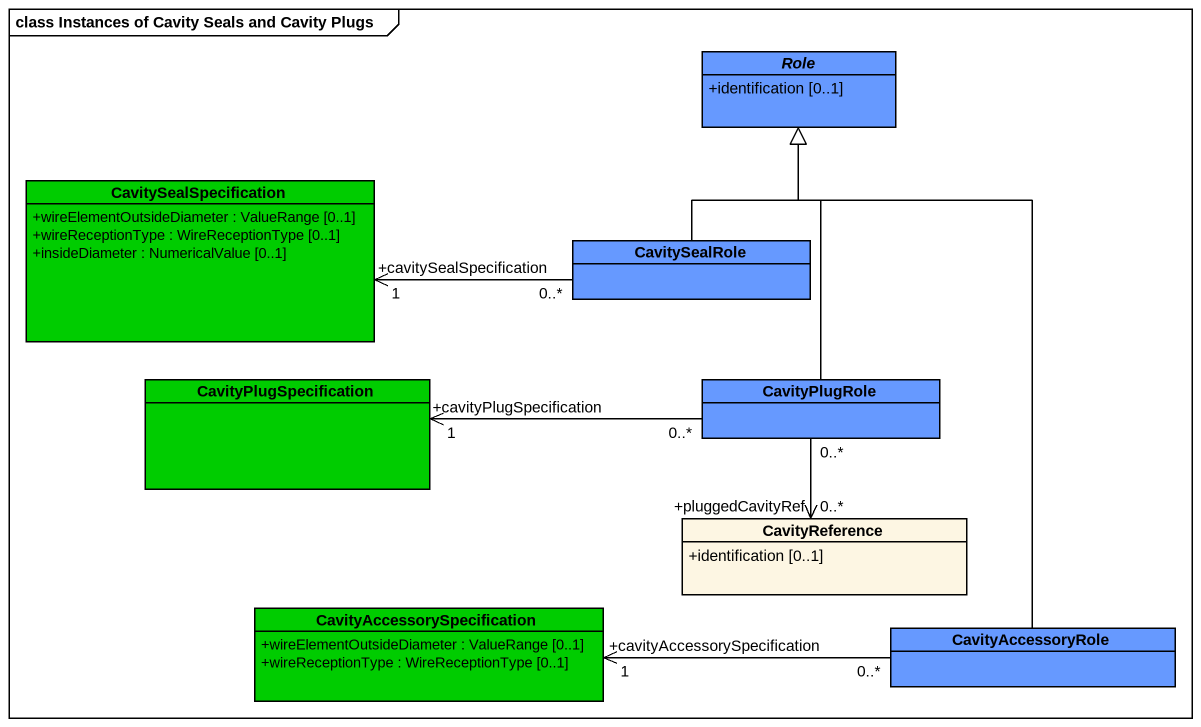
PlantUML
@startuml
mainframe class Instances of Cavity Seals and Cavity Plugs
hide circle
hide empty members
skinparam classAttributeIconSize 0
abstract class Role #6699FF {
  +identification [0..1]
}
class CavitySealSpecification #00CC00 {
  +wireElementOutsideDiameter : ValueRange [0..1]
  +wireReceptionType : WireReceptionType [0..1]
  +insideDiameter : NumericalValue [0..1]
}
class CavitySealRole #6699FF
class CavityPlugSpecification #00CC00
class CavityPlugRole #6699FF
class CavityReference {
  +identification [0..1]
}
class CavityAccessorySpecification #00CC00 {
  +wireElementOutsideDiameter : ValueRange [0..1]
  +wireReceptionType : WireReceptionType [0..1]
}
class CavityAccessoryRole #6699FF
CavitySealRole -up-|> Role
CavitySealRole "0..*" -left-> "+cavitySealSpecification\n1" CavitySealSpecification
CavityPlugRole -up-|> Role
CavityPlugRole "0..*" -left-> "+cavityPlugSpecification\n1" CavityPlugSpecification
CavityPlugRole "0..*" --> "+pluggedCavityRef\n0..*" CavityReference
CavityAccessoryRole -up-|> Role
CavityAccessoryRole "0..*" -left-> "+cavityAccessorySpecification\n1" CavityAccessorySpecification
@enduml
